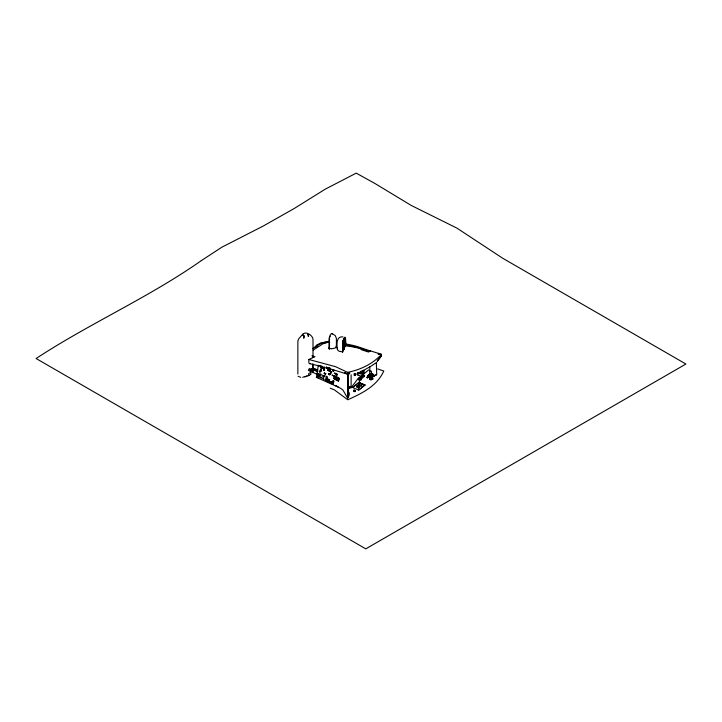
<?xml version="1.0" encoding="UTF-8"?>
<svg xmlns="http://www.w3.org/2000/svg" width="722" height="722" viewBox="0 0 722 722"><rect width="100%" height="100%" fill="white"/><g stroke="black" fill="none" stroke-linecap="round" stroke-linejoin="round"><path stroke-width="1.08" d="M348.203 374.357L348.573 396.974L347.607 398.237L347.625 374.321L347.138 373.545M361.731 370.937L359.267 373.653M381.451 355.043L381.442 354.312L370.341 350.82L369.502 351.668L357.823 347.923L351.569 346.659L345.116 345.811L343.997 348.464M303.791 336.921C303.89 332.291 303.763 343.022 303.8 335.577L303.863 336.93M338.537 378.03C339.791 383.86 334.313 379.059 337.851 377.037L336.705 380.214M336.037 379.862L336.723 377.101L336.38 379.7C333.032 380.792 333.474 373.473 336.723 377.101L335.775 376.595M347.598 373.653L349.845 373.112C343.519 373.075 353.148 377.786 344.611 372.516L348.961 374.646L348.437 374.917M342.995 343.871C343.618 335.387 346.831 338.438 345.287 346.813M328.384 367.778C326.317 370.368 330.757 373.139 330.288 369.141M336.569 378.292L336.362 379.619M335.297 376.397L334.683 376.072L334.024 378.815M330.441 372.732L330.884 371.704L331.236 372.868L330.441 372.732L330.884 371.704M354.899 375.314C357.58 371.559 353.997 378.021 354.655 373.698L354.881 375.485L354.141 375.296L354.141 373.608M333.627 371L333.257 369.727L332.806 370.864L333.627 371L332.806 370.864M302.455 335.595C303.908 329.692 313.276 335.161 313.005 339.647L313.005 357.255M329.665 371.397L330.423 368.346L329.485 367.904M331.38 371.965L330.947 372.985M334.918 373.409L334.403 373.039L336.326 373.834L334.322 373.527M334.683 376.072L334.322 378.689L336.38 379.7M333.104 370.738L333.257 369.727M329.142 373.355C328.961 375.386 328.248 372.85 329.647 373.599M338.925 378.229C339.105 385.286 334.232 375.241 338.925 378.229L338.51 380.873L337.003 380.088L337.4 377.453L338.925 378.229L337.111 377.57M369.583 375.368L370.937 376.261L373.003 375.232L373.003 376.18L370.937 377.2L369.095 375.981L369.095 376.893L368.364 376.406L367.146 377.416L367.633 377.741L368.283 375.639L368.121 377.453L367.39 376.974L367.633 377.741L369.538 376.703L369.583 375.368L370.918 376.46L373.346 375.25M336.262 345.991L336.181 346.569A3.655 2.572 -10.7 0 1 334.936 348.121L331.741 348.78M334.791 373.563L336.001 373.427M333.329 371.126L333.799 369.989M326.461 367.733L326.136 368.094L326.308 367.065M326.849 368.428C327.644 366.55 327.174 368.707 326.136 368.094M335.234 373.382L335.883 374.086M336.317 375.16L336.75 373.915L337.021 375.241L336.29 375.079L336.75 373.915M336.723 375.368L337.201 374.149M338.212 380.999L338.627 378.346M329.674 374.772L330.098 373.806L329.53 374.709M338.438 387.173L316.398 377.353L318.366 365.26M324.259 367.191L323.447 370.079L324.268 370.215L323.447 370.079M324.819 367.299L323.998 370.323M329.81 374.583L328.988 374.213L329.115 373.554M317.518 376.902L318.501 377.11L317.518 376.902L318.393 373.635L319.115 373.951L318.501 377.796L317.788 377.471L318.393 373.635M318.231 377.218L319.115 373.951M320.225 370.684L320.415 369.7L321.443 369.926C321.868 372.029 319.079 369.962 321.254 370.909M322.346 367.994C322.996 364.114 323.176 369.989 320.866 367.336L321.416 365.792M320.496 370.576L320.685 369.592M321.552 368.437L320.947 368.4L321.299 367.886M321.281 368.545L321.624 368.03M321.443 369.926L320.974 371.027M324.864 376.117L319.9 377.732L320.676 373.698M324.169 367.642L323.718 369.971L324.097 368.021M324.151 373.635L324.512 373.048L325.766 373.608C325.396 375.187 322.896 372.39 325.676 374.077M324.422 373.518L324.512 373.048M324.232 379.655L323.483 378.96L324.043 376.027L325.008 375.63M325.405 374.186L325.766 373.608M326.173 376.379C328.149 376.045 327.057 381.721 325.396 380.404L326.443 376.27M326.064 380.702L326.876 376.442M328.627 367.985L327.959 370.557M327.373 381.288L329.178 381.857L327.373 381.288L327.77 379.203L329.584 379.772L329.178 382.543L325.396 380.404M328.05 379.095L327.644 381.857L329.431 381.017M328.907 381.965L329.584 379.772M330.089 382.498L331.208 382.759L330.089 382.498L330.261 381.586L331.38 381.848L331.208 383.445M330.532 381.469L330.36 383.066L333.42 384.429M330.938 382.868L331.38 381.848M333.555 381.099L333.42 383.743L332.436 383.535L333.23 380.72L332.535 384.212M333.149 383.86L333.97 381.045L332.959 380.837M381.406 354.412C372.976 363.825 360.233 369.926 347.598 372.344L335.631 366.713L308.799 359.475L308.908 362.814A3.691 1.697 -68.5 0 0 309.702 363.671L321.064 366.379M307.626 334.629L308.989 334.737L307.644 334.53M357.751 375.16L357.932 372.615L360.738 373.518A1.182 0.677 0 0 0 361.388 373.31C364.926 372.904 362.913 367.597 363.022 372.344M329.467 347.165L328.681 348.573L331.145 348.726M367.633 377.741L367.633 376.83L368.807 377.128L368.852 376.126L370.025 375.512L369.583 376.604L369.384 374.592L371.812 373.364L373.716 374.637L370.918 375.9L370.918 377.678L373.346 376.46L373.346 374.691L371.812 373.364M337.373 347.941L337.562 349.953L339.114 351.262L342.571 351.876M343.356 350.964L343.582 344.665M343.293 345.757L342.706 345.639L343.293 345.757L343.293 341.307M342.381 347.625L344.412 344.06L343.825 343.943M342.49 347.733L344.412 344.349L343.825 344.241M381.279 355.892L380.323 356.912M348.482 386.234L351.118 387.75L357.751 378.951L368.671 369.899M335.577 376.586L334.322 378.689L336.055 379.601M377.218 361.126L381.207 356.054L377.218 361.126L380.864 356.596M303.258 333.636L298.791 338.708L297.861 341.028L297.861 374.032M317.788 377.471L319.043 376.072M359.258 377.696L359.403 381.126L359.52 377.633M358.202 379.258C366.162 371.514 354.962 382.741 359.258 378.202M359.366 377.958L360.585 377.074M361.045 379.086C361.623 380.684 358.816 379.745 359.61 378.608L362.588 375.639L364.141 376.758L364.141 375.819L362.706 375.341L359.493 378.536L361.045 379.086L364.141 376M364.141 375.819L360.928 379.014L360.928 379.952M316.398 377.353L317.4 376.37M378.193 354.285L378.635 353.329L378.96 354.123M378.436 354.367L378.888 353.41M379.203 354.114L379.655 353.672L379.907 354.276M357.932 374.944L360.883 376.306A1.182 0.677 0 0 0 361.532 376.099L364.177 373.59L364.159 372.859M375.287 375.187L372.931 376.559L369.619 376.965M368.563 376.361L367.39 377.272L369.05 376.081L369.781 376.559L369.781 375.657L370.269 376.225L368.852 377.028L368.121 376.55M368.608 376.568L369.781 375.657L367.146 377.272L367.633 377.597M367.877 377.597L367.877 376.685L369.05 376.379L367.633 377.137L367.877 377.597L368.608 376.261L369.294 376.848L370.025 376.117L368.094 375.729L368.825 377.389L368.283 375.639L368.563 377.272L367.146 377.11L367.877 377.597L368.807 376.821M369.05 376.685L368.364 377.317L367.633 376.83L369.538 375.792L370.269 376.225M368.608 377.173L369.781 376.261M360.242 372.742L361.731 371.559L363.374 372.263M347.607 374.384L347.914 375.133L347.625 374.321M369.095 376.288L370.025 375.512M369.294 376.541L368.364 377.317L368.364 376.406L369.05 376.983L369.05 376.081L368.364 376.713L369.538 376.099M352.706 387.434L358.987 382.407L364.989 385.052L358.708 390.079L352.706 387.579L358.987 382.407M357.128 387.443L357.697 385.738L357.128 387.443L358.735 388.111L358.807 386.559L362.282 383.77L362.282 384.384L358.807 387.173L357.011 386.423L360.495 383.03L360.495 383.635M357.011 386.423L359.619 384.33M358.735 388.111L359.303 386.405L358.735 386.866L357.128 386.198M361.415 385.972L361.975 384.266L361.415 385.972L359.809 385.304M364.989 384.907L358.708 390.079M311.94 368.789L317.806 371.252L317.806 371.785L311.94 369.312L311.94 368.789L312.951 367.985L317.842 370.034M312.951 367.985L312.969 368.211M316.85 374.321L313.032 372.408M313.158 350.08L323.51 343.473A15.081 10.622 -10.7 0 1 328.609 342.237A4.052 2.852 -10.7 0 1 329.593 342.264M376.713 374.664L371.532 377.272L376.713 374.664L376.352 362.462M373.03 364.935L361.93 371.415M308.42 370.413L310.776 371.604L310.776 370.359L311.913 369.61L309.558 368.419M310.776 371.604L311.913 370.846L311.913 369.61M373.202 364.592L376.713 362.552M368.121 377.155L370.025 376.117M309.404 375.187L310.866 374.348L310.866 372.344L308.673 373.608L308.673 375.611M330.64 369.05L328.239 370.44L329.972 371.261M350.161 387.2L349.737 388.03L350.161 387.2L348.031 385.972M353.726 390.304L355.287 390.539L354.71 391.658L353.726 391.089L353.726 390.304L355.287 390.539M353.726 391.089L355.287 391.324M370.765 376.541L370.512 379.14L371.054 379.465L371.352 376.866M320.866 367.336L322.734 366.343M315.785 346.226L316.967 345.576M316.299 346.939L317.942 346.064M369.583 378.996L371.785 378.066L373.003 378.87L370.937 379.898L369.583 378.996L373.003 378.87M369.384 374.889L371.812 373.671M367.877 377.29L369.538 376.397M368.852 376.424L370.025 375.819L367.146 377.416L368.319 376.803M370.918 375.9L373.716 374.637M308.799 359.475L315.027 356.74L311.931 355.856M332.436 383.535L333.42 383.743M304.937 376.92L307.04 376.063M309.025 375.44L302.653 377.254M369.835 375.115L368.094 375.729L369.899 375.079M310.307 363.572L309.711 363.671M369.781 376.559L368.608 376.866L369.538 376.703M348.518 375.413L347.688 374.474M371.478 377.065L373.202 376.703M343.094 345.522L343.816 345.396M330.36 383.066L333.483 382.57M333.474 381.965L330.36 382.38L333.483 382.064M328.411 341.479L328.781 341.452A8.917 5.144 0 0 1 329.304 341.47M342.95 336.867C335.965 335.983 336.876 344.999 337.273 349.349M343.356 346.208L342.526 346.533L342.977 346.876M369.817 373.436L371.478 373.599L371.478 371.234L369.817 370.891M371.478 373.933L369.817 373.77L369.817 366.821M343.762 338.401L344.412 339.196L344.412 349.105M326.552 367.751L346.208 373.797M355.305 373.815L356.054 374.014M361.135 349.601L368.563 352.056M359.61 379.357L361.045 379.835M360.161 371.379L361.415 371.812M377.66 368.906L383.788 371.027C376.974 386.162 361.975 393.31 347.76 399.78L334.349 389.835L330.288 388.237M343.392 345.008L343.925 345.206L343.816 349.204M312.03 372.281L313.005 372.66L313.005 363.852M368.094 376.911L368.96 377.263L368.076 376.64M358.987 382.552L364.989 385.052M357.011 385.81L358.807 386.559M313.799 368.798L316.85 370.079M357.643 372.895L360.883 373.978A1.182 0.677 0 0 0 361.532 373.77L364.177 371.261L363.653 370.124M298.105 376.243L300.749 377.398M326.425 367.967L326.813 368.184M321.137 367.227L322.617 367.886M320.415 369.7L321.164 370.043M328.718 374.33L329.512 374.7M324.241 373.157L325.496 373.716M320.884 374.619L324.043 376.027M318.122 373.743L318.835 374.059M327.77 379.203L329.304 379.889M330.261 381.586L331.109 381.956M320.315 377.561L323.483 378.96M335.586 385.665L337.58 386.577M329.268 374.33L329.801 374.574M336.353 386.189L337.634 386.784A22.896 13.222 0 0 1 343.058 390.241L347.607 398.084M328.862 373.482L329.81 373.933M329.196 368.021L330.125 368.473M324.007 367.182L324.539 367.426M332.968 369.844L333.51 370.106M326.506 367.128L327.012 367.372M331.199 372.85L330.748 372.597M337.869 378.147L338.546 378.481M308.42 369.168L310.776 370.359M336.425 377.227L334.385 376.198M330.577 371.839L331.082 372.092M371.352 379.321L370.765 378.996L370.765 377.353M348.32 386.622L350.161 387.786M348.32 387.218L349.737 388.03M332.291 333.672L335.216 335.577L336.398 338.311L336.398 347.12M369.384 374.592L371.279 375.846M369.294 375.936L370.025 376.424L368.852 376.731L370.269 375.972L369.583 376.604L368.852 376.126M368.807 376.216L370.918 377.678M367.877 376.685L368.825 377.389M369.095 375.981L369.339 376.442M332.255 334.015L331.452 333.537L330.423 334.809A3.772 1.137 -77.1 0 0 329.033 339.909L329.033 348.717M348.997 392.714L349.295 395.232M348.32 390.99L348.699 393.273L348.32 391.739M363.581 372.823L363.635 373.418L363.554 371.234M370.684 378.635L370.937 379.898M354.592 373.725L354.881 375.485M348.311 395.105L348.573 396.974M348.311 390.503L348.446 396.044M381.442 354.312L381.442 355.206M379.655 353.672L379.655 354.186M371.054 377.01L371.054 379.465M369.294 375.954L369.294 376.848M362.706 375.341L362.588 376.388L362.588 375.639M361.551 373.202L361.551 373.924M359.366 377.588L359.403 381.126M354.71 390.873L354.71 391.658M354.303 389.97L354.303 390.755M351.118 374.754L351.118 387.75M347.598 372.344L347.598 373.436M345.612 344.042L345.612 339.232A4.684 1.191 -79.3 0 0 344.15 337.977L344.087 338.095A4.684 1.191 -79.3 0 0 342.616 344.493M344.304 344.538L344.304 349.295M343.501 338.726L343.582 349.421M342.914 340.838L342.977 350.684M342.869 347.065L342.869 350.874M342.706 341.199L342.625 352.363M329.485 349.195L329.485 339.313A2.545 0.767 -77.1 0 1 329.557 338.41M326.1 380.467L326.1 381.153M325.667 380.295L325.667 380.981M312.716 364.285L312.716 368.41M312.779 369.429L312.779 372.615M308.348 336.317L308.366 334.53L308.249 336.299M329.9 336.975A2.545 0.767 -77.1 0 1 330.243 336.181M312.915 348.627A66.424 20.451 -20.2 0 1 315.848 346.876M313.826 347.598A65.693 21.245 -19.1 0 1 316.128 346.307M328.302 341.47A8.926 6.092 -7.4 0 0 327.517 341.56A16.534 11.001 -7.2 0 0 326.109 341.741M316.182 345.342A67.471 24.738 -17.7 0 1 321.155 342.742M323.086 343.555A11.859 7.59 -7.4 0 1 325.541 342.806A11.705 7.743 -7 0 1 328.158 342.408A5.695 3.953 -7.3 0 1 329.602 342.408M316.85 345.703A67.588 25.126 -17.1 0 1 322.066 343.049M321.886 343.067A14.792 9.224 -8.5 0 1 322.878 342.652A14.837 9.368 -8.2 0 1 323.898 342.273A16.633 10.758 -7.4 0 1 325.658 341.849M368.391 374.989L368.373 376.225L368.391 374.989M332.147 375.088L333.582 376.027L332.147 375.088M319.936 365.693L320.658 366.424L319.936 365.693M319.72 371.153L319.927 372.191L319.72 371.153M345.621 343.943L345.278 344.611L358.581 347.67L369.619 351.551L370.395 350.991L356.921 346.416A66.677 38.501 0 0 0 354.538 345.784A67.146 38.762 0 0 0 349.114 344.593L345.621 343.943M201.33 260.615C148.84 297.491 89.681 323.348 36.1 358.518L365.774 548.855L685.9 364.032L502.747 258.277L456.963 228.143L411.17 205.409L374.537 183.244L356.226 173.145L325.243 189.164L294.269 208.468L263.286 226.013L221.979 247.132L201.33 260.615"/></g></svg>
